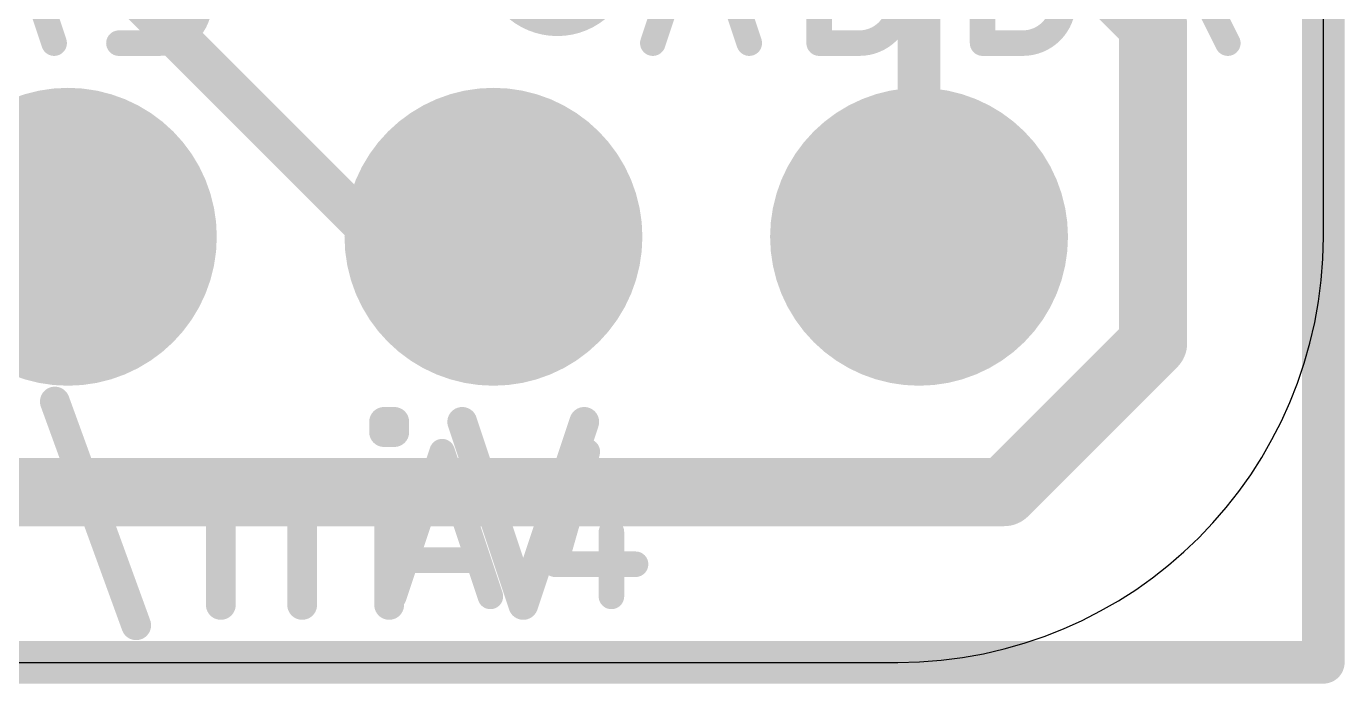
# Model space of a CAD drawing. Extents: x -0.1 to 25.5, y -0.1 to 17.9.
# Drawn here: x 17.66 to 25.53, y -0.13 to 3.8 of the extents above; entities that cross this region are included whole.
import ezdxf

# ---------------------------------------------------------------- set-up
doc = ezdxf.new("R2010")
doc.units = 0
for name, color, linetype in [('1', 12, 'CONTINUOUS'), ('16', 5, 'CONTINUOUS'), ('17', 110, 'CONTINUOUS'), ('18', 110, 'CONTINUOUS'), ('20', 31, 'CONTINUOUS'), ('21', 40, 'CONTINUOUS'), ('22', 6, 'CONTINUOUS')]:
    doc.layers.add(name, color=color, linetype=linetype)

# ---------------------------------------------------------------- blocks, each defined once
blk = doc.blocks.new('ROUNDP')
at = {"const_width": 0.5}
blk.add_lwpolyline([(0, -0.25, 1), (0, 0.25, 1), (0, -0.25)], format="xyb", dxfattribs=at)
blk = doc.blocks.new('ROUNDV')
at = {"const_width": 0.5}
blk.add_lwpolyline([(0, -0.25, 1), (0, 0.25, 1), (0, -0.25)], format="xyb", dxfattribs=at)

msp = doc.modelspace()

# ---------------------------------------------------------------- linework, layer by layer
at = {"layer": '1'}
for points, const_width in [([(25.4, 17.78), (25.4, 0)], 0.254), ([(22.8888, 5.3006), (24.384, 3.8054)], 0.4064), ([(19.7485, 2.54), (17.9157, 4.3728)], 0.254), ([(16.5822, 3.8648), (17.907, 2.54)], 0.254), ([(24.384, 3.8054), (24.384, 1.905)], 0.4064), ([(20.447, 2.54), (19.7485, 2.54)], 0.254), ([(24.384, 1.905), (23.495, 1.016)], 0.4064), ([(23.495, 1.016), (4.191, 1.016)], 0.4064), ([(25.4, 0), (0, 0)], 0.254)]:
    msp.add_lwpolyline(points, dxfattribs=dict(at, const_width=const_width))
for points, const_width in [([(24.4856, 3.8054, 1), (24.2824, 3.8054)], 0.2032), ([(24.3122, 3.7336, 1), (24.4558, 3.8773)], 0.2032), ([(17.8621, 2.4951, 1), (17.9519, 2.5849)], 0.127), ([(19.7485, 2.6035, 1), (19.7485, 2.4765)], 0.127), ([(19.7036, 2.4951, 1), (19.7934, 2.5849)], 0.127), ([(20.447, 2.4765, 1), (20.447, 2.6035)], 0.127), ([(24.4558, 1.8332, 1), (24.3122, 1.9768)], 0.2032), ([(24.2824, 1.905, 1), (24.4856, 1.905)], 0.2032), ([(23.4232, 1.0878, 1), (23.5668, 0.9442)], 0.2032), ([(23.495, 0.9144, 1), (23.495, 1.1176)], 0.2032), ([(25.4, -0.0635, 1), (25.4, 0.0635)], 0.127), ([(25.3365, 0, 1), (25.4635, 0)], 0.127)]:
    msp.add_lwpolyline(points, format="xyb", dxfattribs=dict(at, const_width=const_width))
at = {"layer": '16', "const_width": 0.254}
for points in [[(25.4, 17.78), (25.4, 0)], [(22.987, 4.2545), (22.987, 2.54)], [(25.4, 0), (0, 0)]]:
    msp.add_lwpolyline(points, dxfattribs=at)
at = {"layer": '16', "const_width": 0.127}
for points in [[(22.9235, 2.54, 1), (23.0505, 2.54)], [(25.4, -0.0635, 1), (25.4, 0.0635)], [(25.3365, 0, 1), (25.4635, 0)]]:
    msp.add_lwpolyline(points, format="xyb", dxfattribs=at)
at = {"layer": '20'}
for p, q in [((25.4, 2.54), (25.4, 15.24)), ((2.54, 0), (22.86, 0))]:
    msp.add_line(p, q, dxfattribs=at)
msp.add_arc((22.86, 2.54), 2.54, 270, 0, dxfattribs=at)
at = {"layer": '21', "const_width": 0.1524}
for points in [[(17.5373, 4.5593), (17.8252, 3.6957)], [(21.3981, 3.6957), (21.686, 4.5593)], [(21.686, 4.5593), (21.9738, 3.6957)], [(22.391, 3.6957), (22.391, 4.5593)], [(23.3663, 3.6957), (23.3663, 4.5593)], [(24.3501, 3.6957), (24.3501, 4.5593)], [(24.8299, 3.6957), (24.638, 4.0795)], [(18.2118, 3.6957), (18.4517, 3.6957)], [(22.6308, 3.6957), (22.391, 3.6957)], [(23.6062, 3.6957), (23.3663, 3.6957)], [(19.8529, 0.3937), (20.1408, 1.2573)], [(20.1408, 1.2573), (20.4287, 0.3937)], [(21.0072, 1.2573), (20.8153, 0.5856)], [(21.1511, 0.7775), (21.1511, 0.3937)], [(20.3567, 0.6096), (19.9249, 0.6096)], [(20.8153, 0.5856), (21.2951, 0.5856)]]:
    msp.add_lwpolyline(points, dxfattribs=at)
at = {"layer": '21'}
for points, const_width in [([(18.4517, 3.6957, 1), (18.4517, 4.1755)], 0.1524), ([(22.6308, 3.6957, 0.4142), (22.8707, 3.9356)], 0.1524), ([(23.6062, 3.6957, 0.4142), (23.8461, 3.9356)], 0.1524), ([(17.789, 3.6837, 1), (17.8613, 3.7077)], 0.0762), ([(18.2118, 3.7338, 1), (18.2118, 3.6576)], 0.0762), ([(18.4517, 3.7338, 1), (18.4517, 3.6576)], 0.0762), ([(18.4517, 3.6576, 1), (18.4517, 3.7338)], 0.0762), ([(21.362, 3.7077, 1), (21.4342, 3.6837)], 0.0762), ([(21.9377, 3.6837, 1), (22.01, 3.7077)], 0.0762), ([(22.391, 3.7338, 1), (22.391, 3.6576)], 0.0762), ([(22.3529, 3.6957, 1), (22.4291, 3.6957)], 0.0762), ([(22.6308, 3.7338, 1), (22.6308, 3.6576)], 0.0762), ([(22.6308, 3.6576, 1), (22.6308, 3.7338)], 0.0762), ([(23.3663, 3.7338, 1), (23.3663, 3.6576)], 0.0762), ([(23.3282, 3.6957, 1), (23.4044, 3.6957)], 0.0762), ([(23.6062, 3.7338, 1), (23.6062, 3.6576)], 0.0762), ([(23.6062, 3.6576, 1), (23.6062, 3.7338)], 0.0762), ([(24.312, 3.6957, 1), (24.3882, 3.6957)], 0.0762), ([(24.7958, 3.6787, 1), (24.864, 3.7127)], 0.0762), ([(20.1769, 1.2693, 1), (20.1046, 1.2453)], 0.0762), ([(20.1769, 1.2453, 1), (20.1046, 1.2693)], 0.0762), ([(21.0438, 1.2468, 1), (20.9706, 1.2678)], 0.0762), ([(21.1892, 0.7775, 1), (21.113, 0.7775)], 0.0762), ([(19.9249, 0.6477, 1), (19.9249, 0.5715)], 0.0762), ([(20.3567, 0.5715, 1), (20.3567, 0.6477)], 0.0762), ([(20.8153, 0.6237, 1), (20.8153, 0.5475)], 0.0762), ([(20.7787, 0.5961, 1), (20.8519, 0.5751)], 0.0762), ([(21.2951, 0.5475, 1), (21.2951, 0.6237)], 0.0762), ([(19.8168, 0.4057, 1), (19.8891, 0.3817)], 0.0762), ([(20.3925, 0.3817, 1), (20.4648, 0.4057)], 0.0762), ([(21.113, 0.3937, 1), (21.1892, 0.3937)], 0.0762)]:
    msp.add_lwpolyline(points, format="xyb", dxfattribs=dict(at, const_width=const_width))
at = {"layer": '22', "const_width": 0.1778}
for points in [[(18.3148, 0.2215), (17.8294, 1.5565)], [(19.855, 1.4351), (19.7944, 1.4351)], [(19.7944, 1.4351), (19.7944, 1.3744)], [(19.855, 1.3744), (19.855, 1.4351)], [(20.6248, 0.3429), (20.2607, 1.4351)], [(20.9889, 1.4351), (20.6248, 0.3429)], [(19.7944, 1.3744), (19.855, 1.3744)], [(19.3054, 1.071), (19.002, 1.071)], [(19.3054, 0.3429), (19.3054, 1.071)], [(19.8247, 0.3429), (19.8247, 1.071)], [(18.82, 0.889), (18.82, 0.3429)]]:
    msp.add_lwpolyline(points, dxfattribs=at)
at = {"layer": '22'}
for points, const_width in [([(17.8712, 1.5716, 1), (17.7876, 1.5413)], 0.0889), ([(19.7944, 1.4796, 1), (19.7944, 1.3906)], 0.0889), ([(19.8388, 1.4351, 1), (19.7499, 1.4351)], 0.0889), ([(19.8995, 1.4351, 1), (19.8106, 1.4351)], 0.0889), ([(19.855, 1.3906, 1), (19.855, 1.4796)], 0.0889), ([(20.3029, 1.4492, 1), (20.2186, 1.421)], 0.0889), ([(21.031, 1.421, 1), (20.9467, 1.4492)], 0.0889), ([(19.7944, 1.4189, 1), (19.7944, 1.33)], 0.0889), ([(19.7499, 1.3744, 1), (19.8388, 1.3744)], 0.0889), ([(19.8106, 1.3744, 1), (19.8995, 1.3744)], 0.0889), ([(19.855, 1.33, 1), (19.855, 1.4189)], 0.0889), ([(19.002, 1.071, 0.4142), (18.82, 0.889)], 0.1778), ([(19.002, 1.1155, 1), (19.002, 1.0266)], 0.0889), ([(19.002, 1.0266, 1), (19.002, 1.1155)], 0.0889), ([(19.3499, 1.071, 1), (19.261, 1.071)], 0.0889), ([(19.3054, 1.0266, 1), (19.3054, 1.1155)], 0.0889), ([(19.8691, 1.071, 1), (19.7802, 1.071)], 0.0889), ([(18.8644, 0.889, 1), (18.7755, 0.889)], 0.0889), ([(18.7755, 0.889, 1), (18.8644, 0.889)], 0.0889), ([(20.5826, 0.357, 1), (20.667, 0.3288)], 0.0889), ([(20.5826, 0.3288, 1), (20.667, 0.357)], 0.0889), ([(18.7755, 0.3429, 1), (18.8644, 0.3429)], 0.0889), ([(19.261, 0.3429, 1), (19.3499, 0.3429)], 0.0889), ([(19.7802, 0.3429, 1), (19.8691, 0.3429)], 0.0889), ([(18.273, 0.2064, 1), (18.3566, 0.2367)], 0.0889)]:
    msp.add_lwpolyline(points, format="xyb", dxfattribs=dict(at, const_width=const_width))

# ---------------------------------------------------------------- block references
at = {"layer": '17', "xscale": 1.778, "yscale": 1.778, "rotation": 270}
for p in [(17.907, 2.54), (17.907, 2.54), (20.447, 2.54), (20.447, 2.54), (22.987, 2.54), (22.987, 2.54)]:
    msp.add_blockref('ROUNDP', p, dxfattribs=at)
at = {"layer": '18', "xscale": 0.9064, "yscale": 0.9064}
msp.add_blockref('ROUNDV', (20.828, 4.191), dxfattribs=at)
msp.add_blockref('ROUNDV', (20.828, 4.191), dxfattribs=at)

doc.saveas('drawing.dxf')
